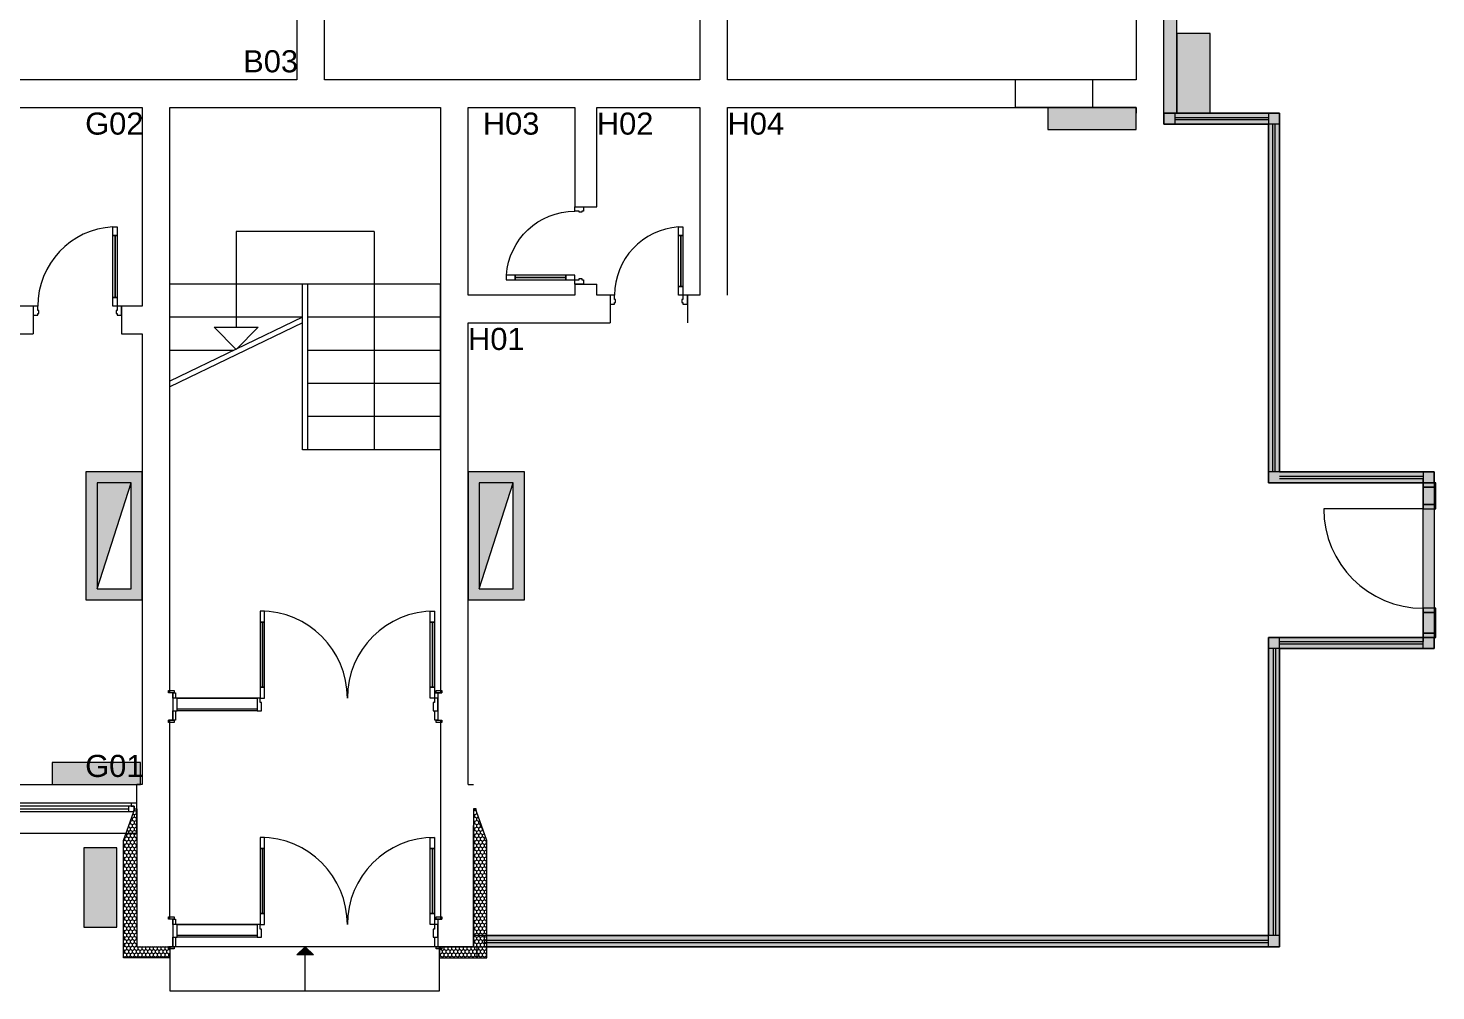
# Model space of a CAD drawing. Header units: feet. Extents: x 2795058 to 2880821, y -67651 to -26651.
# Drawn here: x 2824884 to 2837633, y -50759 to -42040 of the extents above; entities that cross this region are included whole.
import ezdxf

# ---------------------------------------------------------------- set-up
doc = ezdxf.new("R2010")
doc.units = ezdxf.units.FT
doc.header["$MEASUREMENT"] = 0
doc.linetypes.add('Long Dashed', pattern=[529.166651, 317.499995, -211.666656])
doc.layers.add('0_muret e jashtme', color=7, linetype='Continuous')
doc.layers.add('Shell - Roof', color=7, linetype='Continuous')
for name, color, linetype, lineweight in [('0_muret e jashtme_Pen_No__1', 7, 'Continuous', 0), ('Structural - Bearing_Pen_No__1', 7, 'Continuous', 0), ('Structural - Bearing_Pen_No__19', 255, 'Continuous', 0), ('Structural - Bearing_Pen_No__31', 171, 'Continuous', 0)]:
    doc.layers.add(name, color=color, linetype=linetype, lineweight=lineweight)
for name, color, linetype, lineweight, true_color in [('0_muret e jashtme_Pen_No__82', 7, 'Continuous', 0, 0xaaaaaa), ('ARCHICAD Doors_Pen_No__82', 7, 'Continuous', 0, 0xaaaaaa), ('ARCHICAD Windows_Pen_No__82', 7, 'Continuous', 0, 0xaaaaaa), ('Shell - Roof_Pen_No__82', 7, 'Continuous', 0, 0xaaaaaa), ('Structural - Bearing_Pen_No__3', 7, 'Continuous', 0, 0xff6600), ('Structural - Bearing_Pen_No__82', 7, 'Continuous', 0, 0xaaaaaa), ('Text blocks_Pen_No__82', 7, 'Continuous', 0, 0xaaaaaa)]:
    doc.layers.add(name, color=color, linetype=linetype, lineweight=lineweight, true_color=true_color)
doc.styles.add('GENERATED_STYLE_1', font='arial.ttf')
pattern_1 = [(90, (2247653.822, -76424.967), (-34.6410162, 0), [20, -40]), (90, (2247636.502, -76394.967), (-34.6410162, 0), [20, -40]), (150, (2247653.822, -76404.967), (17.320508, 30), [20, -40]), (150, (2247619.18, -76404.967), (17.320508, 30), [20, -40]), (210, (2247653.822, -76424.967), (-17.320508, 30), [20, -40]), (210, (2247619.18, -76424.967), (-17.320508, 30), [20, -40])]

# ---------------------------------------------------------------- blocks, each defined once
blk = doc.blocks.new('Wall_6', base_point=(2834918, -38859))
at = {"layer": '0_muret e jashtme_Pen_No__82', "linetype": 'Continuous', "lineweight": 0, "true_color": 0xaaaaaa}
h = blk.add_hatch(dxfattribs=at)
h.set_pattern_fill('STYROFOAM_SM_INSULATION', color=253, style=0, pattern_type=2)
h.set_pattern_definition(pattern_1)
h.paths.add_polyline_path([(2835288, -42809), (2835288, -38859), (2835168, -38859), (2835168, -42809)])
at = {"layer": '0_muret e jashtme_Pen_No__82', "color": 253, "linetype": 'Continuous', "lineweight": 0, "true_color": 0xaaaaaa}
blk.add_line((2835168, -42809), (2835168, -38859), dxfattribs=at)
at = {"layer": '0_muret e jashtme_Pen_No__82', "color": 253, "linetype": 'Continuous', "lineweight": 0, "true_color": 0xaaaaaa, "flags": 128}
for points in [[(2834918, -38859), (2834918, -42509)], [(2835288, -38859), (2834918, -38859)], [(2835288, -42809), (2835288, -38859)], [(2834918, -42759), (2834918, -42809)], [(2835168, -42809), (2835288, -42809)]]:
    blk.add_lwpolyline(points, dxfattribs=at)
blk = doc.blocks.new('Storefront 22')
at = {"layer": 'ARCHICAD Doors_Pen_No__82', "color": 253, "linetype": 'Continuous', "lineweight": 0, "true_color": 0xaaaaaa}
for p, q in [((370, 740), (370, 820)), ((370, 820), (410, 820)), ((410, 820), (410, 740)), ((370, 740), (390, 740)), ((370, 80), (370, 740)), ((410, 740), (370, 740)), ((390, 740), (410, 740)), ((390, 80), (390, 740)), ((390, 740), (390, 80)), ((390, 740), (390, 80)), ((410, 740), (410, 80)), ((-450, 0), (-450, -80)), ((-410, 0), (-450, 0)), ((-450, 0), (-450, -80)), ((-450, 0), (-450, -80)), ((-410, -40), (-410, 0)), ((390, 80), (370, 80)), ((370, 0), (370, 80)), ((370, 80), (410, 80)), ((410, 0), (370, 0)), ((410, 80), (390, 80)), ((410, 80), (410, 0)), ((410, 0), (410, -40)), ((450, 0), (410, 0)), ((450, -80), (450, 0)), ((450, 0), (450, -80)), ((450, 0), (450, -80)), ((-450, -80), (-410, -80)), ((-450, -80), (-450, -250)), ((-400, -40), (-410, -40)), ((-410, -80), (-410, -65.4)), ((-410, -65.4), (-400, -65.4)), ((-400, -65.4), (-400, -40)), ((410, -40), (400, -40)), ((400, -40), (400, -65.4)), ((400, -65.4), (410, -65.4)), ((410, -65.4), (410, -80)), ((410, -80), (450, -80)), ((450, -80), (450, -250))]:
    blk.add_line(p, q, dxfattribs=at)
blk.add_arc((410, 0), 820, 92.79603, 180, dxfattribs=at)
blk = doc.blocks.new('Wall_8', base_point=(2830968, -38859))
at = {"layer": '0_muret e jashtme_Pen_No__82', "color": 253, "linetype": 'Continuous', "lineweight": 0, "true_color": 0xaaaaaa}
for p, q in [((2831138, -39064), (2830968, -39064)), ((2831218, -39064), (2831138, -39064)), ((2831138, -39964), (2830968, -39964)), ((2831218, -39964), (2831138, -39964))]:
    blk.add_line(p, q, dxfattribs=at)
at = {"layer": '0_muret e jashtme_Pen_No__82', "color": 253, "linetype": 'Continuous', "lineweight": 0, "true_color": 0xaaaaaa, "flags": 128}
for points in [[(2830968, -38859), (2830968, -39064)], [(2831218, -39064), (2831218, -38859)], [(2830968, -39964), (2830968, -40859)], [(2831218, -42509), (2831218, -39964)], [(2830968, -41059), (2830968, -42509)], [(2830968, -42759), (2830968, -44459)], [(2831218, -44459), (2831218, -42759)]]:
    blk.add_lwpolyline(points, dxfattribs=at)
at = {"layer": 'ARCHICAD Doors_Pen_No__82', "color": 253, "linetype": 'Continuous', "lineweight": 0, "true_color": 0xaaaaaa, "xscale": -1, "zscale": 1000, "rotation": 270}
blk.add_blockref('Storefront 22', (2831218, -39514), dxfattribs=at)
blk = doc.blocks.new('Wall_9', base_point=(2827318, -38859))
at = {"layer": '0_muret e jashtme_Pen_No__82', "color": 253, "linetype": 'Continuous', "lineweight": 0, "true_color": 0xaaaaaa, "flags": 128}
for points in [[(2827318, -38859), (2827318, -40859)], [(2827568, -40859), (2827568, -38859)], [(2827318, -41059), (2827318, -42509)], [(2827568, -42509), (2827568, -41059)]]:
    blk.add_lwpolyline(points, dxfattribs=at)
blk = doc.blocks.new('Storefront 22_4')
at = {"layer": 'ARCHICAD Doors_Pen_No__82', "color": 253, "linetype": 'Continuous', "lineweight": 0, "true_color": 0xaaaaaa}
for p, q in [((320, 640), (320, 720)), ((320, 720), (360, 720)), ((320, 640), (340, 640)), ((320, 80), (320, 640)), ((360, 640), (320, 640)), ((340, 640), (360, 640)), ((340, 80), (340, 640)), ((340, 640), (340, 80)), ((340, 640), (340, 80)), ((360, 720), (360, 640)), ((360, 640), (360, 80)), ((-400, 0), (-400, -80)), ((-360, 0), (-400, 0)), ((-400, 0), (-400, -80)), ((-400, 0), (-400, -80)), ((-360, -40), (-360, 0)), ((340, 80), (320, 80)), ((320, 0), (320, 80)), ((320, 80), (360, 80)), ((360, 0), (320, 0)), ((360, 80), (340, 80)), ((360, 80), (360, 0)), ((360, 0), (360, -40)), ((400, 0), (360, 0)), ((400, -80), (400, 0)), ((400, 0), (400, -80)), ((400, 0), (400, -80)), ((-400, -80), (-360, -80)), ((-400, -80), (-400, -250)), ((-350, -40), (-360, -40)), ((-360, -80), (-360, -65.4)), ((-360, -65.4), (-350, -65.4)), ((-350, -65.4), (-350, -40)), ((360, -40), (350, -40)), ((350, -40), (350, -65.4)), ((350, -65.4), (360, -65.4)), ((360, -65.4), (360, -80)), ((360, -80), (400, -80)), ((400, -80), (400, -250))]:
    blk.add_line(p, q, dxfattribs=at)
blk.add_arc((360, 0), 720, 93.18474, 180, dxfattribs=at)
blk = doc.blocks.new('Wall_12', base_point=(2826168, -44559))
at = {"layer": '0_muret e jashtme_Pen_No__82', "color": 253, "linetype": 'Continuous', "lineweight": 0, "true_color": 0xaaaaaa}
for p, q in [((2824931, -44559), (2824931, -44639)), ((2825731, -44559), (2825731, -44639)), ((2824931, -44639), (2824931, -44809)), ((2825731, -44639), (2825731, -44809))]:
    blk.add_line(p, q, dxfattribs=at)
at = {"layer": '0_muret e jashtme_Pen_No__82', "color": 253, "linetype": 'Continuous', "lineweight": 0, "true_color": 0xaaaaaa, "flags": 128}
for points in [[(2823768, -44559), (2819918, -44559)], [(2824931, -44559), (2824018, -44559)], [(2825918, -44559), (2825731, -44559)], [(2819918, -44809), (2824931, -44809)], [(2825731, -44809), (2825918, -44809)]]:
    blk.add_lwpolyline(points, dxfattribs=at)
at = {"layer": 'ARCHICAD Doors_Pen_No__82', "color": 253, "linetype": 'Continuous', "lineweight": 0, "true_color": 0xaaaaaa, "zscale": 1000}
blk.add_blockref('Storefront 22_4', (2825331, -44559), dxfattribs=at)
blk = doc.blocks.new('Wall_15', base_point=(2826168, -48890))
at = {"layer": '0_muret e jashtme_Pen_No__1', "color": 7, "linetype": 'Continuous', "lineweight": 0, "flags": 128}
for points in [[(2826168, -50109), (2826168, -48890)], [(2825868, -49260), (2825868, -50359)], [(2825868, -50359), (2826168, -50359)]]:
    blk.add_lwpolyline(points, dxfattribs=at)
blk = doc.blocks.new('Wall_16', base_point=(2828618, -48890))
at = {"layer": '0_muret e jashtme_Pen_No__1', "color": 7, "linetype": 'Continuous', "lineweight": 0, "flags": 128}
for points in [[(2828618, -48890), (2828618, -50109)], [(2828868, -48890), (2828918, -48890)], [(2828918, -50109), (2828918, -49260)]]:
    blk.add_lwpolyline(points, dxfattribs=at)
blk = doc.blocks.new('Double Door with Sidelight 22')
at = {"layer": 'ARCHICAD Doors_Pen_No__82', "color": 253, "linetype": 'Continuous', "lineweight": 0, "true_color": 0xaaaaaa}
for p, q in [((-408, 790), (-408, 690)), ((-368, 790), (-408, 790)), ((-368, 690), (-368, 790)), ((1132, 690), (1132, 790)), ((1132, 790), (1172, 790)), ((1172, 790), (1172, 690)), ((-408, 690), (-408, 100)), ((-388, 690), (-408, 690)), ((-408, 690), (-368, 690)), ((-388, 100), (-388, 690)), ((-388, 690), (-388, 100)), ((-368, 690), (-388, 690)), ((-388, 690), (-388, 100)), ((-368, 100), (-368, 690)), ((1132, 690), (1152, 690)), ((1132, 100), (1132, 690)), ((1172, 690), (1132, 690)), ((1152, 690), (1172, 690)), ((1152, 100), (1152, 690)), ((1152, 690), (1152, 100)), ((1152, 690), (1152, 100)), ((1172, 690), (1172, 100)), ((-1237, 50), (-1237, 69)), ((-1237, 69), (-1187, 69)), ((-1187, 50), (-1237, 50)), ((-1200, 50), (-1237, 50)), ((-1200, 50), (-1237, 50)), ((-1200, 0), (-1200, 50)), ((-1200, 50), (-1175, 50)), ((-1200, 50), (-1200, 0)), ((-1200, 50), (-1200, 0)), ((-1200, 50), (-1200, 0)), ((-1175, 0), (-1200, 0)), ((-1160, 0), (-1200, 0)), ((-1200, 0), (-1200, -115)), ((-1200, 0), (-1200, -115)), ((-1200, 0), (-1200, -115)), ((-1187, 69), (-1187, 50)), ((-1175, 50), (-1175, 0)), ((-1160, 0), (-436, 0)), ((-1160, -115), (-1160, 0)), ((-1160, -115), (-1160, 0)), ((-436, 0), (-1160, 0)), ((-436, 0), (-436, -115)), ((-408, 0), (-436, 0)), ((-436, 0), (-436, -115)), ((-408, 100), (-388, 100)), ((-368, 100), (-408, 100)), ((-408, 100), (-408, 0)), ((-408, -40), (-408, 0)), ((-408, 0), (-368, 0)), ((-388, 100), (-368, 100)), ((-368, 0), (-368, 100)), ((1152, 100), (1132, 100)), ((1132, 0), (1132, 100)), ((1132, 100), (1172, 100)), ((1172, 0), (1132, 0)), ((1172, 100), (1152, 100)), ((1172, 100), (1172, 0)), ((1200, 0), (1172, 0)), ((1172, 0), (1172, -40)), ((1175, 0), (1175, 50)), ((1175, 50), (1200, 50)), ((1200, 0), (1175, 0)), ((1187, 69), (1237, 69)), ((1187, 50), (1187, 69)), ((1237, 50), (1187, 50)), ((1200, 50), (1200, 0)), ((1200, 50), (1200, 0)), ((1200, 50), (1200, 0)), ((1200, 50), (1200, 0)), ((1200, 50), (1237, 50)), ((1200, 50), (1237, 50)), ((1200, -115), (1200, 0)), ((1200, 0), (1200, -115)), ((1200, 0), (1200, -115)), ((1237, 69), (1237, 50)), ((-1200, -200), (-1200, -115)), ((-1200, -115), (-1175, -115)), ((-1200, -115), (-1160, -115)), ((-1200, -115), (-1200, -200)), ((-1200, -115), (-1200, -200)), ((-1175, -115), (-1175, -200)), ((-1160, -97), (-436, -97)), ((-436, -115), (-1160, -115)), ((-436, -115), (-396, -115)), ((-396, -40), (-408, -40)), ((-396, -115), (-396, -40)), ((1172, -40), (1160, -40)), ((1160, -40), (1160, -115)), ((1160, -115), (1200, -115)), ((1175, -200), (1175, -115)), ((1175, -115), (1200, -115)), ((1200, -115), (1200, -200)), ((1200, -115), (1200, -200)), ((1200, -115), (1200, -200)), ((-1237, -219), (-1237, -200)), ((-1237, -200), (-1187, -200)), ((-1200, -200), (-1237, -200)), ((-1200, -200), (-1237, -200)), ((-1187, -219), (-1237, -219)), ((-1175, -200), (-1200, -200)), ((-1187, -200), (-1187, -219)), ((1200, -200), (1175, -200)), ((1187, -200), (1237, -200)), ((1187, -219), (1187, -200)), ((1237, -219), (1187, -219)), ((1200, -200), (1237, -200)), ((1200, -200), (1237, -200)), ((1237, -200), (1237, -219))]:
    blk.add_line(p, q, dxfattribs=at)
for centre, start, end in [((-408, 0), 0, 90), ((1172, 0), 90, 180)]:
    blk.add_arc(centre, 790, start, end, dxfattribs=at)
blk = doc.blocks.new('Wall_18', base_point=(2828918, -50109))
at = {"layer": '0_muret e jashtme_Pen_No__82', "color": 253, "linetype": 'Continuous', "lineweight": 0, "true_color": 0xaaaaaa}
for p, q in [((2826193, -50109), (2826156, -50109)), ((2826193, -50109), (2826193, -50159)), ((2826193, -50109), (2826193, -50159)), ((2826193, -50159), (2826193, -50274)), ((2828593, -50109), (2828630, -50109)), ((2828593, -50109), (2828593, -50159)), ((2828593, -50109), (2828593, -50159)), ((2828593, -50159), (2828593, -50274)), ((2826193, -50274), (2826193, -50359)), ((2828593, -50274), (2828593, -50359)), ((2826193, -50359), (2826156, -50359)), ((2828593, -50359), (2828630, -50359))]:
    blk.add_line(p, q, dxfattribs=at)
at = {"layer": '0_muret e jashtme_Pen_No__82', "color": 253, "linetype": 'Continuous', "lineweight": 0, "true_color": 0xaaaaaa, "flags": 128}
for points in [[(2826193, -50109), (2826168, -50109)], [(2828618, -50109), (2828593, -50109)], [(2828918, -50359), (2828918, -50109)], [(2826168, -50359), (2826193, -50359)], [(2828593, -50359), (2828618, -50359)]]:
    blk.add_lwpolyline(points, dxfattribs=at)
at = {"layer": 'ARCHICAD Doors_Pen_No__82', "color": 253, "linetype": 'Continuous', "lineweight": 0, "true_color": 0xaaaaaa, "zscale": 1000}
blk.add_blockref('Double Door with Sidelight 22', (2827393, -50159), dxfattribs=at)
blk = doc.blocks.new('Wall_19', base_point=(2826168, -48309))
at = {"layer": '0_muret e jashtme_Pen_No__82', "color": 253, "linetype": 'Continuous', "lineweight": 0, "true_color": 0xaaaaaa}
for p, q in [((2826193, -48059), (2826156, -48059)), ((2826193, -48059), (2826193, -48109)), ((2826193, -48059), (2826193, -48109)), ((2828593, -48059), (2828630, -48059)), ((2828593, -48059), (2828593, -48109)), ((2828593, -48059), (2828593, -48109)), ((2826193, -48109), (2826193, -48224)), ((2828593, -48109), (2828593, -48224)), ((2826193, -48309), (2826156, -48309)), ((2826193, -48224), (2826193, -48309)), ((2828593, -48224), (2828593, -48309)), ((2828593, -48309), (2828630, -48309))]:
    blk.add_line(p, q, dxfattribs=at)
at = {"layer": '0_muret e jashtme_Pen_No__82', "color": 253, "linetype": 'Continuous', "lineweight": 0, "true_color": 0xaaaaaa, "flags": 128}
for points in [[(2826193, -48059), (2826168, -48059)], [(2828618, -48059), (2828593, -48059)], [(2826168, -48309), (2826193, -48309)], [(2828593, -48309), (2828618, -48309)]]:
    blk.add_lwpolyline(points, dxfattribs=at)
at = {"layer": 'ARCHICAD Doors_Pen_No__82', "color": 253, "linetype": 'Continuous', "lineweight": 0, "true_color": 0xaaaaaa, "zscale": 1000}
blk.add_blockref('Double Door with Sidelight 22', (2827393, -48109), dxfattribs=at)
blk = doc.blocks.new('Wall_20', base_point=(2828618, -48890))
at = {"layer": '0_muret e jashtme_Pen_No__82', "color": 253, "linetype": 'Continuous', "lineweight": 0, "true_color": 0xaaaaaa, "flags": 128}
for points in [[(2828618, -42759), (2828618, -48059)], [(2828868, -44459), (2828868, -42759)], [(2828868, -48890), (2828868, -44709)], [(2828618, -48309), (2828618, -48890)]]:
    blk.add_lwpolyline(points, dxfattribs=at)
blk = doc.blocks.new('Wall_21', base_point=(2826168, -48890))
at = {"layer": '0_muret e jashtme_Pen_No__82', "color": 253, "linetype": 'Continuous', "lineweight": 0, "true_color": 0xaaaaaa, "flags": 128}
for points in [[(2825918, -42759), (2825918, -44559)], [(2826168, -48059), (2826168, -42759)], [(2825918, -44809), (2825918, -48890)], [(2826168, -48890), (2826168, -48309)]]:
    blk.add_lwpolyline(points, dxfattribs=at)
blk = doc.blocks.new('Storefront 22_6')
at = {"layer": 'ARCHICAD Doors_Pen_No__82', "color": 253, "linetype": 'Continuous', "lineweight": 0, "true_color": 0xaaaaaa}
for p, q in [((270, 540), (270, 620)), ((270, 620), (310, 620)), ((270, 540), (290, 540)), ((270, 80), (270, 540)), ((310, 540), (270, 540)), ((290, 540), (310, 540)), ((290, 80), (290, 540)), ((290, 540), (290, 80)), ((290, 540), (290, 80)), ((310, 620), (310, 540)), ((310, 540), (310, 80)), ((-350, 0), (-350, -80)), ((-310, 0), (-350, 0)), ((-350, 0), (-350, -80)), ((-350, 0), (-350, -80)), ((-310, -40), (-310, 0)), ((290, 80), (270, 80)), ((270, 0), (270, 80)), ((270, 80), (310, 80)), ((310, 0), (270, 0)), ((310, 80), (290, 80)), ((310, 80), (310, 0)), ((310, 0), (310, -40)), ((350, 0), (310, 0)), ((350, -80), (350, 0)), ((350, 0), (350, -80)), ((350, 0), (350, -80)), ((-350, -80), (-310, -80)), ((-350, -80), (-350, -200)), ((-300, -40), (-310, -40)), ((-310, -80), (-310, -65.4)), ((-310, -65.4), (-300, -65.4)), ((-300, -65.4), (-300, -40)), ((310, -40), (300, -40)), ((300, -40), (300, -65.4)), ((300, -65.4), (310, -65.4)), ((310, -65.4), (310, -80)), ((310, -80), (350, -80)), ((350, -80), (350, -200))]:
    blk.add_line(p, q, dxfattribs=at)
blk.add_arc((310, 0), 620, 93.69907, 180, dxfattribs=at)
blk = doc.blocks.new('Wall_23', base_point=(2830035, -44459))
at = {"layer": '0_muret e jashtme_Pen_No__82', "color": 253, "linetype": 'Continuous', "lineweight": 0, "true_color": 0xaaaaaa}
for p, q in [((2829835, -43658), (2829915, -43658)), ((2829915, -43658), (2830035, -43658)), ((2829835, -44358), (2829915, -44358)), ((2829915, -44358), (2830035, -44358))]:
    blk.add_line(p, q, dxfattribs=at)
at = {"layer": '0_muret e jashtme_Pen_No__82', "color": 253, "linetype": 'Continuous', "lineweight": 0, "true_color": 0xaaaaaa, "flags": 128}
for points in [[(2829835, -42759), (2829835, -43658)], [(2830035, -43658), (2830035, -42759)], [(2829835, -44358), (2829835, -44459)], [(2830035, -44459), (2830035, -44358)]]:
    blk.add_lwpolyline(points, dxfattribs=at)
at = {"layer": 'ARCHICAD Doors_Pen_No__82', "color": 253, "linetype": 'Continuous', "lineweight": 0, "true_color": 0xaaaaaa, "xscale": -1, "zscale": 1000, "rotation": 90}
blk.add_blockref('Storefront 22_6', (2829835, -44008), dxfattribs=at)
blk = doc.blocks.new('Wall_44', base_point=(2834918, -42809))
at = {"layer": '0_muret e jashtme_Pen_No__1', "color": 7, "linetype": 'Continuous', "lineweight": 0, "flags": 128}
for points in [[(2836218, -42809), (2835168, -42809)], [(2835168, -42909), (2836118, -42909)]]:
    blk.add_lwpolyline(points, dxfattribs=at)
blk = doc.blocks.new('Wall_45', base_point=(2836218, -42809))
at = {"layer": '0_muret e jashtme_Pen_No__1', "color": 7, "linetype": 'Continuous', "lineweight": 0, "flags": 128}
for points in [[(2836218, -46059), (2836218, -42809)], [(2836118, -42909), (2836118, -46159)]]:
    blk.add_lwpolyline(points, dxfattribs=at)
blk = doc.blocks.new('Wall_46', base_point=(2836218, -46059))
at = {"layer": '0_muret e jashtme_Pen_No__1', "color": 7, "linetype": 'Continuous', "lineweight": 0, "flags": 128}
for points in [[(2837618, -46059), (2836218, -46059)], [(2836118, -46159), (2837518, -46159)]]:
    blk.add_lwpolyline(points, dxfattribs=at)
blk = doc.blocks.new('Door with 2 Sidelights 22')
at = {"layer": 'ARCHICAD Doors_Pen_No__82', "color": 253, "linetype": 'Continuous', "lineweight": 0, "true_color": 0xaaaaaa}
for p, q in [((465, 0), (465, 900)), ((-700, 0), (-737, 0)), ((-700, 0), (-737, 0)), ((-660, 0), (-700, 0)), ((-700, 0), (-700, -115)), ((-700, 0), (-700, -100)), ((-700, 0), (-700, -100)), ((-475, 0), (-660, 0)), ((-660, 0), (-660, -115)), ((-660, -115), (-660, 0)), ((-475, -115), (-475, 0)), ((-435, 0), (-475, 0)), ((-475, 0), (-475, -115)), ((-435, -115), (-435, 0)), ((505, 0), (465, 0)), ((465, 0), (465, -115)), ((660, 0), (505, 0)), ((505, 0), (505, -115)), ((505, -115), (505, 0)), ((660, -115), (660, 0)), ((700, 0), (660, 0)), ((660, 0), (660, -115)), ((700, -115), (700, 0)), ((700, 0), (700, -100)), ((700, 0), (700, -100)), ((700, 0), (737, 0)), ((700, 0), (737, 0)), ((-700, -100), (-737, -100)), ((-700, -100), (-737, -100)), ((-700, -115), (-660, -115)), ((-660, -115), (-475, -115)), ((-475, -115), (-435, -115)), ((465, -115), (505, -115)), ((505, -115), (660, -115)), ((660, -115), (700, -115)), ((700, -100), (737, -100)), ((700, -100), (737, -100))]:
    blk.add_line(p, q, dxfattribs=at)
blk.add_arc((465, 0), 900, 90, 180, dxfattribs=at)
blk = doc.blocks.new('Wall_47', base_point=(2837618, -46059))
at = {"layer": '0_muret e jashtme_Pen_No__1', "color": 7, "linetype": 'Continuous', "lineweight": 0}
for p, q in [((2837518, -46159), (2837518, -46122)), ((2837618, -46159), (2837618, -46122)), ((2837518, -46159), (2837618, -46159)), ((2837518, -47559), (2837518, -47596)), ((2837518, -47559), (2837618, -47559)), ((2837618, -47559), (2837618, -47596))]:
    blk.add_line(p, q, dxfattribs=at)
at = {"layer": '0_muret e jashtme_Pen_No__1', "color": 7, "linetype": 'Continuous', "lineweight": 0, "flags": 128}
for points in [[(2837618, -46159), (2837618, -46059)], [(2837618, -47659), (2837618, -47559)]]:
    blk.add_lwpolyline(points, dxfattribs=at)
at = {"layer": 'ARCHICAD Doors_Pen_No__82', "color": 253, "linetype": 'Continuous', "lineweight": 0, "true_color": 0xaaaaaa, "zscale": 1000, "rotation": 90}
blk.add_blockref('Door with 2 Sidelights 22', (2837518, -46859), dxfattribs=at)
blk = doc.blocks.new('Wall_48', base_point=(2837618, -47659))
at = {"layer": '0_muret e jashtme_Pen_No__1', "color": 7, "linetype": 'Continuous', "lineweight": 0, "flags": 128}
for points in [[(2837518, -47559), (2836118, -47559)], [(2836218, -47659), (2837618, -47659)]]:
    blk.add_lwpolyline(points, dxfattribs=at)
blk = doc.blocks.new('Wall_49', base_point=(2836218, -47659))
at = {"layer": '0_muret e jashtme_Pen_No__1', "color": 7, "linetype": 'Continuous', "lineweight": 0, "flags": 128}
for points in [[(2836118, -47559), (2836118, -50259)], [(2836218, -50359), (2836218, -47659)]]:
    blk.add_lwpolyline(points, dxfattribs=at)
blk = doc.blocks.new('Wall_50', base_point=(2836218, -50359))
at = {"layer": '0_muret e jashtme_Pen_No__1', "color": 7, "linetype": 'Continuous', "lineweight": 0, "flags": 128}
for points in [[(2836118, -50259), (2828918, -50259)], [(2828918, -50259), (2828918, -50359)], [(2828918, -50359), (2836218, -50359)]]:
    blk.add_lwpolyline(points, dxfattribs=at)
blk = doc.blocks.new('Window 22_4')
at = {"layer": 'ARCHICAD Windows_Pen_No__82', "color": 253, "linetype": 'Continuous', "lineweight": 0, "true_color": 0xaaaaaa}
for p, q in [((-650, 150), (-650, 220)), ((-650, 220), (650, 220)), ((-650, 150), (-650, 30)), ((650, 220), (650, 150)), ((650, 150), (650, 30)), ((-650, 30), (-650, 0)), ((-650, 0), (-625, 0)), ((-650, 0), (-650, -50)), ((-650, 0), (-650, -50)), ((-625, 25), (-575, 25)), ((-625, -25), (-625, 25)), ((-625, 0), (-625, -25)), ((-575, 25), (575, 25)), ((-575, 25), (-575, -25)), ((-575, 25), (575, 25)), ((-575, 0), (575, 0)), ((575, -25), (575, 25)), ((575, 25), (625, 25)), ((625, 25), (625, -25)), ((625, -25), (625, 0)), ((625, 0), (650, 0)), ((650, 30), (650, 0)), ((650, 0), (650, -50)), ((650, 0), (650, -50)), ((-600, -50), (-650, -50)), ((-650, -50), (-650, -220)), ((-625, -25), (-600, -25)), ((-575, -25), (-625, -25)), ((-600, -25), (-600, -50)), ((600, -50), (-600, -50)), ((575, -25), (-575, -25)), ((625, -25), (575, -25)), ((600, -50), (600, -25)), ((600, -25), (625, -25)), ((650, -50), (600, -50)), ((650, -50), (650, -220)), ((-650, -220), (650, -220))]:
    blk.add_line(p, q, dxfattribs=at)
blk = doc.blocks.new('Window 22_5')
at = {"layer": 'ARCHICAD Windows_Pen_No__82', "color": 253, "linetype": 'Continuous', "lineweight": 0, "true_color": 0xaaaaaa}
for p, q in [((-950, 150), (-950, 220)), ((-950, 220), (950, 220)), ((-950, 150), (-950, 30)), ((950, 220), (950, 150)), ((950, 150), (950, 30)), ((-950, 30), (-950, 0)), ((-950, 0), (-925, 0)), ((-950, 0), (-950, -50)), ((-950, 0), (-950, -50)), ((-925, 25), (-875, 25)), ((-925, -25), (-925, 25)), ((-925, 0), (-925, -25)), ((-875, 25), (875, 25)), ((-875, 25), (-875, -25)), ((-875, 25), (875, 25)), ((-875, 0), (875, 0)), ((875, -25), (875, 25)), ((875, 25), (925, 25)), ((925, 25), (925, -25)), ((925, -25), (925, 0)), ((925, 0), (950, 0)), ((950, 30), (950, 0)), ((950, 0), (950, -50)), ((950, 0), (950, -50)), ((-900, -50), (-950, -50)), ((-950, -50), (-950, -220)), ((-925, -25), (-900, -25)), ((-875, -25), (-925, -25)), ((-900, -25), (-900, -50)), ((900, -50), (-900, -50)), ((875, -25), (-875, -25)), ((925, -25), (875, -25)), ((900, -50), (900, -25)), ((900, -25), (925, -25)), ((950, -50), (900, -50)), ((950, -50), (950, -220)), ((-950, -220), (950, -220))]:
    blk.add_line(p, q, dxfattribs=at)
blk = doc.blocks.new('Door with Sidelight on Side 2 22')
at = {"layer": 'ARCHICAD Doors_Pen_No__82', "color": 253, "linetype": 'Continuous', "lineweight": 0, "true_color": 0xaaaaaa}
for p, q in [((1132, 784), (1132, 884)), ((1132, 884), (1172, 884)), ((1132, 784), (1152, 784)), ((1132, 100), (1132, 784)), ((1172, 784), (1132, 784)), ((1152, 784), (1172, 784)), ((1152, 100), (1152, 784)), ((1152, 784), (1152, 100)), ((1152, 784), (1152, 100)), ((1172, 884), (1172, 784)), ((1172, 784), (1172, 100)), ((-1237, 100), (-1237, 119)), ((-1237, 119), (-1187, 119)), ((-1187, 100), (-1237, 100)), ((-1200, 100), (-1237, 100)), ((-1200, 100), (-1237, 100)), ((-1200, 0), (-1200, 100)), ((-1200, 100), (-1175, 100)), ((-1200, 100), (-1200, 0)), ((-1200, 100), (-1200, 0)), ((-1200, 100), (-1200, 0)), ((-1175, 0), (-1200, 0)), ((-1160, 0), (-1200, 0)), ((-1200, 0), (-1200, -115)), ((-1200, 0), (-1200, -115)), ((-1200, 0), (-1200, -115)), ((-1187, 119), (-1187, 100)), ((-1175, 100), (-1175, 0)), ((-1160, 0), (260, 0)), ((-1160, -115), (-1160, 0)), ((-1160, -115), (-1160, 0)), ((260, 0), (-1160, 0)), ((260, 0), (260, -115)), ((288, 0), (260, 0)), ((260, 0), (260, -115)), ((288, -40), (288, 0)), ((1152, 100), (1132, 100)), ((1132, 0), (1132, 100)), ((1132, 100), (1172, 100)), ((1172, 0), (1132, 0)), ((1172, 100), (1152, 100)), ((1172, 100), (1172, 0)), ((1200, 0), (1172, 0)), ((1172, 0), (1172, -40)), ((1175, 0), (1175, 100)), ((1175, 100), (1200, 100)), ((1200, 0), (1175, 0)), ((1187, 119), (1237, 119)), ((1187, 100), (1187, 119)), ((1237, 100), (1187, 100)), ((1200, 100), (1200, 0)), ((1200, 100), (1200, 0)), ((1200, 100), (1200, 0)), ((1200, 100), (1200, 0)), ((1200, 100), (1237, 100)), ((1200, 100), (1237, 100)), ((1200, -115), (1200, 0)), ((1200, 0), (1200, -115)), ((1200, 0), (1200, -115)), ((1237, 119), (1237, 100)), ((-1200, -270), (-1200, -115)), ((-1200, -115), (-1175, -115)), ((-1200, -115), (-1160, -115)), ((-1200, -115), (-1200, -150)), ((-1200, -115), (-1200, -150)), ((-1175, -115), (-1175, -270)), ((-1160, -97), (260, -97)), ((260, -115), (-1160, -115)), ((260, -115), (300, -115)), ((300, -40), (288, -40)), ((300, -115), (300, -40)), ((1172, -40), (1160, -40)), ((1160, -40), (1160, -115)), ((1160, -115), (1200, -115)), ((1175, -270), (1175, -115)), ((1175, -115), (1200, -115)), ((1200, -115), (1200, -270)), ((1200, -115), (1200, -150)), ((1200, -115), (1200, -150)), ((-1200, -150), (-1200, -270)), ((-1200, -150), (-1200, -270)), ((1200, -150), (1200, -270)), ((1200, -150), (1200, -270)), ((-1237, -289), (-1237, -270)), ((-1237, -270), (-1187, -270)), ((-1200, -270), (-1237, -270)), ((-1200, -270), (-1237, -270)), ((-1187, -289), (-1237, -289)), ((-1175, -270), (-1200, -270)), ((-1187, -270), (-1187, -289)), ((1200, -270), (1175, -270)), ((1187, -270), (1237, -270)), ((1187, -289), (1187, -270)), ((1237, -289), (1187, -289)), ((1200, -270), (1237, -270)), ((1200, -270), (1237, -270)), ((1237, -270), (1237, -289))]:
    blk.add_line(p, q, dxfattribs=at)
blk.add_arc((1172, 0), 884, 90, 180, dxfattribs=at)
blk = doc.blocks.new('Wall_51', base_point=(2819918, -48890))
at = {"layer": '0_muret e jashtme_Pen_No__82', "linetype": 'Continuous', "lineweight": 0, "true_color": 0xaaaaaa}
h = blk.add_hatch(dxfattribs=at)
h.set_pattern_fill('STYROFOAM_SM_INSULATION', color=253, style=0, pattern_type=2)
h.set_pattern_definition(pattern_1)
h.paths.add_polyline_path([(2819749, -49140), (2819668, -49260), (2819918, -49260), (2819918, -49140)])
h = blk.add_hatch(dxfattribs=at)
h.set_pattern_fill('STYROFOAM_SM_INSULATION', color=253, style=0, pattern_type=2)
h.set_pattern_definition(pattern_1)
h.paths.add_polyline_path([(2819749, -49140), (2819668, -49140), (2819668, -49260)])
h = blk.add_hatch(dxfattribs=at)
h.set_pattern_fill('STYROFOAM_SM_INSULATION', color=253, style=0, pattern_type=2)
h.set_pattern_definition(pattern_1)
h.paths.add_polyline_path([(2821218, -49260), (2821364, -49260), (2821364, -49140), (2821218, -49140)])
h = blk.add_hatch(dxfattribs=at)
h.set_pattern_fill('STYROFOAM_SM_INSULATION', color=253, style=0, pattern_type=2)
h.set_pattern_definition(pattern_1)
h.paths.add_polyline_path([(2823764, -49140), (2823764, -49260), (2823968, -49260), (2823968, -49140)])
at = {"layer": '0_muret e jashtme_Pen_No__82', "color": 253, "linetype": 'Continuous', "lineweight": 0, "true_color": 0xaaaaaa}
for p, q in [((2819918, -49060), (2819918, -48890)), ((2821218, -49060), (2821218, -48890)), ((2821364, -48890), (2821327, -48890)), ((2821364, -48890), (2821364, -48990)), ((2821364, -48890), (2821364, -48990)), ((2823764, -48890), (2823801, -48890)), ((2823764, -48890), (2823764, -48990)), ((2823764, -48890), (2823764, -48990)), ((2823968, -49060), (2823968, -48890)), ((2825868, -49060), (2825868, -48890)), ((2819918, -49110), (2819918, -49060)), ((2821218, -49110), (2821218, -49060)), ((2821364, -48990), (2821364, -49105)), ((2823764, -48990), (2823764, -49105)), ((2823968, -49110), (2823968, -49060)), ((2825868, -49110), (2825868, -49060)), ((2819749, -49140), (2819668, -49140)), ((2819749, -49140), (2819918, -49140)), ((2819918, -49140), (2819918, -49110)), ((2819918, -49260), (2819918, -49140)), ((2821218, -49140), (2821218, -49110)), ((2821218, -49140), (2821364, -49140)), ((2821218, -49260), (2821218, -49140)), ((2821364, -49105), (2821364, -49140)), ((2821364, -49140), (2821364, -49260)), ((2823764, -49105), (2823764, -49140)), ((2823764, -49140), (2823968, -49140)), ((2823764, -49140), (2823764, -49260)), ((2823968, -49140), (2823968, -49110)), ((2823968, -49260), (2823968, -49140)), ((2825868, -49140), (2825868, -49110)), ((2825868, -49260), (2825868, -49140)), ((2821364, -49260), (2821327, -49260)), ((2823764, -49260), (2823801, -49260))]:
    blk.add_line(p, q, dxfattribs=at)
at = {"layer": '0_muret e jashtme_Pen_No__82', "color": 253, "linetype": 'Continuous', "lineweight": 0, "true_color": 0xaaaaaa, "flags": 128}
for points in [[(2821364, -48890), (2821218, -48890)], [(2823968, -48890), (2823764, -48890)], [(2825918, -48890), (2825868, -48890)], [(2819668, -49260), (2819668, -49140)], [(2819668, -49260), (2819918, -49260)], [(2821218, -49260), (2821364, -49260)], [(2823764, -49260), (2823968, -49260)]]:
    blk.add_lwpolyline(points, dxfattribs=at)
at = {"layer": 'ARCHICAD Doors_Pen_No__82', "color": 253, "linetype": 'Continuous', "lineweight": 0, "true_color": 0xaaaaaa, "xscale": -1, "zscale": 1000}
blk.add_blockref('Door with Sidelight on Side 2 22', (2822564, -48990), dxfattribs=at)
at = {"layer": 'ARCHICAD Windows_Pen_No__82', "color": 253, "linetype": 'Continuous', "lineweight": 0, "true_color": 0xaaaaaa, "zscale": 1000, "rotation": 180}
blk.add_blockref('Window 22_4', (2820568, -49110), dxfattribs=at)
at = {"layer": 'ARCHICAD Windows_Pen_No__82', "color": 253, "linetype": 'Continuous', "lineweight": 0, "true_color": 0xaaaaaa, "xscale": -1, "zscale": 1000, "rotation": 180}
blk.add_blockref('Window 22_5', (2824918, -49110), dxfattribs=at)
blk = doc.blocks.new('Line_1', base_point=(2826768, -43882))
at = {"layer": 'Shell - Roof_Pen_No__82', "color": 253, "linetype": 'Continuous', "lineweight": 0, "true_color": 0xaaaaaa}
for p, q in [((2826768, -43882), (2826768, -44749)), ((2826768, -44949), (2826568, -44749)), ((2826568, -44749), (2826968, -44749)), ((2826768, -44949), (2826968, -44749))]:
    blk.add_line(p, q, dxfattribs=at)
blk = doc.blocks.new('Line_7', base_point=(2827393, -50759))
at = {"layer": 'Shell - Roof_Pen_No__82', "linetype": 'Continuous', "lineweight": 0, "true_color": 0xaaaaaa}
blk.add_hatch(color=253, dxfattribs=at).paths.add_polyline_path([(2827393, -50359), (2827318, -50434), (2827468, -50434)])
at = {"layer": 'Shell - Roof_Pen_No__82', "color": 253, "linetype": 'Continuous', "lineweight": 0, "true_color": 0xaaaaaa}
for p, q in [((2827393, -50359), (2827318, -50434)), ((2827468, -50434), (2827318, -50434)), ((2827393, -50359), (2827468, -50434)), ((2827393, -50759), (2827393, -50434))]:
    blk.add_line(p, q, dxfattribs=at)
blk = doc.blocks.new('Storefront 22_5')
at = {"layer": 'ARCHICAD Doors_Pen_No__82', "color": 253, "linetype": 'Continuous', "lineweight": 0, "true_color": 0xaaaaaa}
for p, q in [((270, 540), (270, 620)), ((270, 620), (310, 620)), ((270, 540), (290, 540)), ((270, 80), (270, 540)), ((310, 540), (270, 540)), ((290, 540), (310, 540)), ((290, 80), (290, 540)), ((290, 540), (290, 80)), ((290, 540), (290, 80)), ((310, 620), (310, 540)), ((310, 540), (310, 80)), ((-350, 0), (-350, -80)), ((-310, 0), (-350, 0)), ((-350, 0), (-350, -80)), ((-350, 0), (-350, -80)), ((-310, -40), (-310, 0)), ((290, 80), (270, 80)), ((270, 0), (270, 80)), ((270, 80), (310, 80)), ((310, 0), (270, 0)), ((310, 80), (290, 80)), ((310, 80), (310, 0)), ((310, 0), (310, -40)), ((350, 0), (310, 0)), ((350, -80), (350, 0)), ((350, 0), (350, -80)), ((350, 0), (350, -80)), ((-350, -80), (-310, -80)), ((-350, -80), (-350, -250)), ((-300, -40), (-310, -40)), ((-310, -80), (-310, -65.4)), ((-310, -65.4), (-300, -65.4)), ((-300, -65.4), (-300, -40)), ((310, -40), (300, -40)), ((300, -40), (300, -65.4)), ((300, -65.4), (310, -65.4)), ((310, -65.4), (310, -80)), ((310, -80), (350, -80)), ((350, -80), (350, -250))]:
    blk.add_line(p, q, dxfattribs=at)
blk.add_arc((310, 0), 620, 93.69907, 180, dxfattribs=at)

msp = doc.modelspace()

# ---------------------------------------------------------------- hatches: boundary and pattern name
at = {"layer": '0_muret e jashtme_Pen_No__82', "linetype": 'Continuous', "lineweight": 0, "true_color": 0xaaaaaa}
h = msp.add_hatch(dxfattribs=at)
h.set_pattern_fill('STYROFOAM_SM_INSULATION', color=253, style=0, pattern_type=2)
h.set_pattern_definition(pattern_1)
h.paths.add_polyline_path([(2826168.173, -50459.03), (2825748.173, -50459.03), (2825748.173, -49397.426), (2825842.624, -49134.375), (2825843.258, -49110.13), (2825868.173, -49110.13), (2825868.173, -50358.549), (2826168.173, -50358.549)])
h = msp.add_hatch(dxfattribs=at)
h.set_pattern_fill('STYROFOAM_SM_INSULATION', color=253, style=0, pattern_type=2)
h.set_pattern_definition(pattern_1)
h.paths.add_polyline_path([(2828610.607, -50459.03), (2829038.173, -50459.03), (2829038.173, -49397.426), (2828943.722, -49134.375), (2828943.088, -49110.13), (2828918.173, -49110.13), (2828918.173, -50358.549), (2828610.607, -50358.549)])
at = {"layer": 'Structural - Bearing_Pen_No__19', "linetype": 'Continuous', "lineweight": 0, "true_color": 0xffffff}
for points in [[(2835168.173, -42808.549), (2836218.173, -42808.549), (2836218.173, -46058.549), (2837618.173, -46058.549), (2837618.173, -47658.549), (2836218.173, -47658.549), (2836218.173, -50358.549), (2829038.173, -50358.549), (2829038.173, -50258.549), (2836118.173, -50258.549), (2836118.173, -47558.549), (2837518.173, -47558.549), (2837518.173, -46158.549), (2836118.173, -46158.549), (2836118.173, -42908.549), (2835168.173, -42908.549)], [(2825508.173, -47118.549), (2825818.173, -46158.549), (2825508.173, -46158.549)], [(2828968.173, -47118.549), (2829278.173, -46158.549), (2828968.173, -46158.549)]]:
    msp.add_hatch(color=7, dxfattribs=at).paths.add_polyline_path(points)
h = msp.add_hatch(color=7, dxfattribs=at)
h.paths.add_polyline_path([(2825918.173, -46058.549), (2825408.173, -46058.549), (2825408.173, -47218.549), (2825918.173, -47218.549)])
h.paths.add_polyline_path([(2825508.173, -47118.549), (2825818.173, -47118.549), (2825818.173, -46158.549), (2825508.173, -46158.549)], flags=0)
h = msp.add_hatch(color=7, dxfattribs=at)
h.paths.add_polyline_path([(2829378.173, -46058.549), (2828868.173, -46058.549), (2828868.173, -47218.549), (2829378.173, -47218.549)])
h.paths.add_polyline_path([(2828968.173, -47118.549), (2829278.173, -47118.549), (2829278.173, -46158.549), (2828968.173, -46158.549)], flags=0)
at = {"layer": 'Structural - Bearing_Pen_No__3', "linetype": 'Continuous', "lineweight": 0, "true_color": 0xff6600}
for points in [[(2834118.173, -42958.549), (2834918.173, -42958.549), (2834918.173, -42758.549), (2834118.173, -42758.549)], [(2825902.826, -48690.13), (2825102.826, -48690.13), (2825102.826, -48890.13), (2825902.826, -48890.13)]]:
    msp.add_hatch(color=30, dxfattribs=at).paths.add_polyline_path(points)
at = {"layer": 'Structural - Bearing_Pen_No__31', "linetype": 'Continuous', "lineweight": 0}
for points in [[(2835588.173, -42808.549), (2835588.173, -42088.549), (2835288.173, -42088.549), (2835288.173, -42808.549)], [(2825687.851, -50181.992), (2825687.851, -49461.992), (2825387.851, -49461.992), (2825387.851, -50181.992)]]:
    msp.add_hatch(color=171, dxfattribs=at).paths.add_polyline_path(points)

# ---------------------------------------------------------------- linework, layer by layer
at = {"layer": '0_muret e jashtme_Pen_No__82', "color": 253, "linetype": 'Continuous', "lineweight": 0, "true_color": 0xaaaaaa}
for p, q in [((2833826.826, -42678.549), (2833826.826, -42508.549)), ((2834526.826, -42678.549), (2834526.826, -42508.549)), ((2833826.826, -42758.549), (2833826.826, -42678.549)), ((2834526.826, -42758.549), (2834526.826, -42678.549)), ((2830154.804, -44458.935), (2830154.804, -44538.935)), ((2830854.803, -44458.935), (2830854.803, -44538.935)), ((2830154.804, -44538.935), (2830154.804, -44708.935)), ((2830854.803, -44538.935), (2830854.803, -44708.935))]:
    msp.add_line(p, q, dxfattribs=at)
at = {"layer": '0_muret e jashtme_Pen_No__82', "color": 253, "linetype": 'Continuous', "lineweight": 0, "true_color": 0xaaaaaa, "flags": 128}
for points in [[(2827318.173, -42508.549), (2823968.173, -42508.549)], [(2830968.173, -42508.549), (2827568.173, -42508.549)], [(2834526.826, -42508.549), (2831218.173, -42508.549)], [(2834918.173, -42508.549), (2834526.826, -42508.549)], [(2823968.173, -42758.549), (2825918.173, -42758.549)], [(2826168.173, -42758.549), (2828618.173, -42758.549)], [(2828868.173, -42758.549), (2829834.627, -42758.549)], [(2830034.627, -42758.549), (2830968.173, -42758.549)], [(2831218.173, -42758.549), (2834526.826, -42758.549)], [(2834526.826, -42758.549), (2834918.173, -42758.549)], [(2829834.627, -44458.935), (2828868.173, -44458.935)], [(2830154.804, -44458.935), (2830034.627, -44458.935)], [(2830968.173, -44458.935), (2830854.803, -44458.935)], [(2828868.173, -44708.935), (2830154.804, -44708.935)]]:
    msp.add_lwpolyline(points, dxfattribs=at)
for points in [[(2826168.173, -50459.03), (2825748.173, -50459.03), (2825748.173, -49397.426), (2825842.624, -49134.375), (2825843.258, -49110.13), (2825868.173, -49110.13), (2825868.173, -50358.549), (2826168.173, -50358.549)], [(2828610.607, -50459.03), (2829038.173, -50459.03), (2829038.173, -49397.426), (2828943.722, -49134.375), (2828943.088, -49110.13), (2828918.173, -49110.13), (2828918.173, -50358.549), (2828610.607, -50358.549)]]:
    msp.add_lwpolyline(points, close=True, dxfattribs=at)
at = {"layer": 'Shell - Roof_Pen_No__82', "color": 253, "linetype": 'Continuous', "lineweight": 0, "true_color": 0xaaaaaa}
for p, q in [((2834918.173, -42758.549), (2833826.826, -42758.549)), ((2835168.173, -42808.549), (2835168.173, -42908.549)), ((2835218.173, -42808.549), (2836218.173, -42808.549)), ((2835268.173, -42808.549), (2835268.173, -42908.549)), ((2836118.173, -42808.549), (2836118.173, -42908.549)), ((2836218.173, -42808.549), (2836218.173, -46058.549)), ((2836218.173, -42808.549), (2836218.173, -42908.549)), ((2835268.173, -42848.549), (2836118.173, -42848.549)), ((2835268.173, -42868.549), (2836118.173, -42868.549)), ((2836218.173, -42908.549), (2836118.173, -42908.549)), ((2836158.173, -46058.549), (2836158.173, -42908.549)), ((2836178.173, -46058.549), (2836178.173, -42908.549)), ((2828018.173, -43882.485), (2826768.173, -43882.485)), ((2828018.173, -43882.485), (2828018.173, -45858.549)), ((2828618.173, -44358.549), (2826168.173, -44358.549)), ((2826168.173, -45858.549), (2826168.173, -44358.549)), ((2827368.173, -45858.549), (2827368.173, -44358.549)), ((2827418.173, -45858.549), (2827418.173, -44358.549)), ((2828618.173, -45858.549), (2828618.173, -44358.549)), ((2827368.173, -44658.549), (2826168.173, -44658.549)), ((2827368.173, -44658.549), (2826168.173, -45238.549)), ((2827368.173, -44708.549), (2826168.173, -45288.549)), ((2828618.173, -44658.549), (2827418.173, -44658.549)), ((2826747.483, -44958.549), (2826168.173, -44958.549)), ((2828618.173, -44958.549), (2827418.173, -44958.549)), ((2828618.173, -45258.549), (2827418.173, -45258.549)), ((2828618.173, -45558.549), (2827418.173, -45558.549)), ((2828618.173, -45858.549), (2827368.173, -45858.549)), ((2825918.173, -46058.549), (2825408.173, -46058.549)), ((2825408.173, -46058.549), (2825408.173, -47218.549)), ((2825918.173, -47218.549), (2825918.173, -46058.549)), ((2829378.173, -46058.549), (2828868.173, -46058.549)), ((2828868.173, -46058.549), (2828868.173, -47218.549)), ((2829378.173, -47218.549), (2829378.173, -46058.549)), ((2836218.173, -46058.549), (2836118.173, -46058.549)), ((2836218.173, -46058.549), (2837618.173, -46058.549)), ((2836218.173, -46098.549), (2837518.173, -46098.549)), ((2836218.173, -46118.549), (2837518.173, -46118.549)), ((2837518.173, -46058.549), (2837518.173, -46158.549)), ((2837618.173, -46058.549), (2837618.173, -47658.549)), ((2837618.173, -46158.549), (2837518.173, -46158.549)), ((2825408.173, -47218.549), (2825918.173, -47218.549)), ((2828868.173, -47218.549), (2829378.173, -47218.549)), ((2836218.173, -47658.549), (2836118.173, -47658.549)), ((2836163.101, -50258.549), (2836163.101, -47658.549)), ((2836183.101, -50258.549), (2836183.101, -47658.549)), ((2836218.173, -47658.549), (2836218.173, -47558.549)), ((2837518.173, -47598.549), (2836218.173, -47598.549)), ((2837518.173, -47618.549), (2836218.173, -47618.549)), ((2837618.173, -47658.549), (2836218.173, -47658.549)), ((2836218.173, -47658.549), (2836218.173, -50358.549)), ((2837618.173, -47558.549), (2837518.173, -47558.549)), ((2837518.173, -47658.549), (2837518.173, -47558.549)), ((2829018.173, -50358.549), (2829018.173, -50258.549)), ((2836118.173, -50303.477), (2829018.173, -50303.477)), ((2836118.173, -50323.477), (2829018.173, -50323.477)), ((2836218.173, -50258.549), (2836118.173, -50258.549)), ((2836118.173, -50358.549), (2836118.173, -50258.549)), ((2828618.173, -50358.549), (2826156.173, -50358.549)), ((2826168.173, -50358.549), (2826168.173, -50758.549)), ((2828593.173, -50358.549), (2828918.173, -50358.549)), ((2828610.607, -50758.549), (2828610.607, -50358.549)), ((2826168.173, -50758.549), (2828610.607, -50758.549))]:
    msp.add_line(p, q, dxfattribs=at)
at = {"layer": 'Shell - Roof_Pen_No__82', "color": 253, "linetype": 'Long Dashed', "lineweight": 0, "true_color": 0xaaaaaa}
msp.add_line((2828948.173, -50358.549), (2828948.173, -50458.549), dxfattribs=at)
at = {"layer": 'Structural - Bearing_Pen_No__1', "color": 7, "linetype": 'Continuous', "lineweight": 0, "flags": 128}
for points in [[(2835588.173, -42808.549), (2835588.173, -42088.549), (2835288.173, -42088.549), (2835288.173, -42808.549)], [(2834118.173, -42958.549), (2834918.173, -42958.549), (2834918.173, -42758.549), (2834118.173, -42758.549)], [(2825902.826, -48690.13), (2825102.826, -48690.13), (2825102.826, -48890.13), (2825902.826, -48890.13)], [(2825687.851, -50181.992), (2825687.851, -49461.992), (2825387.851, -49461.992), (2825387.851, -50181.992)]]:
    msp.add_lwpolyline(points, close=True, dxfattribs=at)
at = {"layer": 'Structural - Bearing_Pen_No__82', "color": 253, "linetype": 'Continuous', "lineweight": 0, "true_color": 0xaaaaaa, "flags": 128}
for points in [[(2835168.173, -42808.549), (2836218.173, -42808.549), (2836218.173, -46058.549), (2837618.173, -46058.549), (2837618.173, -47658.549), (2836218.173, -47658.549), (2836218.173, -50358.549), (2829038.173, -50358.549), (2829038.173, -50258.549), (2836118.173, -50258.549), (2836118.173, -47558.549), (2837518.173, -47558.549), (2837518.173, -46158.549), (2836118.173, -46158.549), (2836118.173, -42908.549), (2835168.173, -42908.549)], [(2825918.173, -46058.549), (2825408.173, -46058.549), (2825408.173, -47218.549), (2825918.173, -47218.549)], [(2829378.173, -46058.549), (2828868.173, -46058.549), (2828868.173, -47218.549), (2829378.173, -47218.549)], [(2825508.173, -47118.549), (2825818.173, -47118.549), (2825818.173, -46158.549), (2825508.173, -46158.549)], [(2825508.173, -47118.549), (2825818.173, -46158.549), (2825508.173, -46158.549)], [(2828968.173, -47118.549), (2829278.173, -47118.549), (2829278.173, -46158.549), (2828968.173, -46158.549)], [(2828968.173, -47118.549), (2829278.173, -46158.549), (2828968.173, -46158.549)]]:
    msp.add_lwpolyline(points, close=True, dxfattribs=at)

# ---------------------------------------------------------------- block references
at = {"layer": '0_muret e jashtme', "color": 7, "lineweight": 0}
for name, p in [('Wall_9', (2827318.173, -38858.549)), ('Wall_8', (2830968.173, -38858.549)), ('Wall_6', (2834918.173, -38858.549)), ('Wall_21', (2826168.173, -48890.13)), ('Wall_20', (2828618.173, -48890.13)), ('Wall_23', (2830034.627, -44458.935)), ('Wall_44', (2834918.173, -42808.549)), ('Wall_45', (2836218.173, -42808.549)), ('Wall_12', (2826168.173, -44558.549)), ('Wall_46', (2836218.173, -46058.549)), ('Wall_47', (2837618.173, -46058.549)), ('Wall_19', (2826168.173, -48308.549)), ('Wall_48', (2837618.173, -47658.549)), ('Wall_49', (2836218.173, -47658.549)), ('Wall_51', (2819918.173, -48890.13)), ('Wall_15', (2826168.173, -48890.13)), ('Wall_16', (2828618.173, -48890.13)), ('Wall_18', (2828918.173, -50108.549)), ('Wall_50', (2836218.173, -50358.549))]:
    msp.add_blockref(name, p, dxfattribs=at)
at = {"layer": 'ARCHICAD Doors_Pen_No__82', "color": 253, "linetype": 'Continuous', "lineweight": 0, "true_color": 0xaaaaaa, "zscale": 1000}
msp.add_blockref('Storefront 22_5', (2830504.804, -44458.935), dxfattribs=at)
at = {"layer": 'Shell - Roof', "color": 253, "linetype": 'Continuous', "lineweight": 0, "true_color": 0xaaaaaa}
for name, p in [('Line_1', (2826768.173, -43882.485)), ('Line_7', (2827393.463, -50758.549))]:
    msp.add_blockref(name, p, dxfattribs=at)

# ---------------------------------------------------------------- texts
at = {"layer": 'Text blocks_Pen_No__82', "color": 253, "linetype": 'Continuous', "lineweight": 0, "true_color": 0xaaaaaa, "char_height": 200, "attachment_point": 1, "style": 'GENERATED_STYLE_1'}
for s, insert in [('\\A1;{\\pql;\\fArial|b0|i0|c0|p34;B0\\fArial|b0|i0|c0|p34;3}', (2826831.772, -42239.978)), ('\\A1;{\\pql;\\fArial|b0|i0|c0|p34;G0\\fArial|b0|i0|c0|p34;2}', (2825400.683, -42804.264)), ('\\A1;{\\pql;\\fArial|b0|i0|c0|p34;H0\\fArial|b0|i0|c0|p34;3}', (2829002.134, -42804.264)), ('\\A1;{\\pql;\\fArial|b0|i0|c0|p34;H0\\fArial|b0|i0|c0|p34;2}', (2830034.627, -42804.264)), ('\\A1;{\\pql;\\fArial|b0|i0|c0|p34;H0\\fArial|b0|i0|c0|p34;4}', (2831218.173, -42804.264)), ('\\A1;{\\pql;\\fArial|b0|i0|c0|p34;H\\fArial|b0|i0|c0|p34;0\\fArial|b0|i0|c0|p34;1}', (2828868.173, -44754.649)), ('\\A1;{\\pql;\\fArial|b0|i0|c0|p34;G\\fArial|b0|i0|c0|p34;01}', (2825400.683, -48621.559))]:
    msp.add_mtext(s, dxfattribs=dict(at, insert=insert))

doc.saveas('drawing.dxf')
